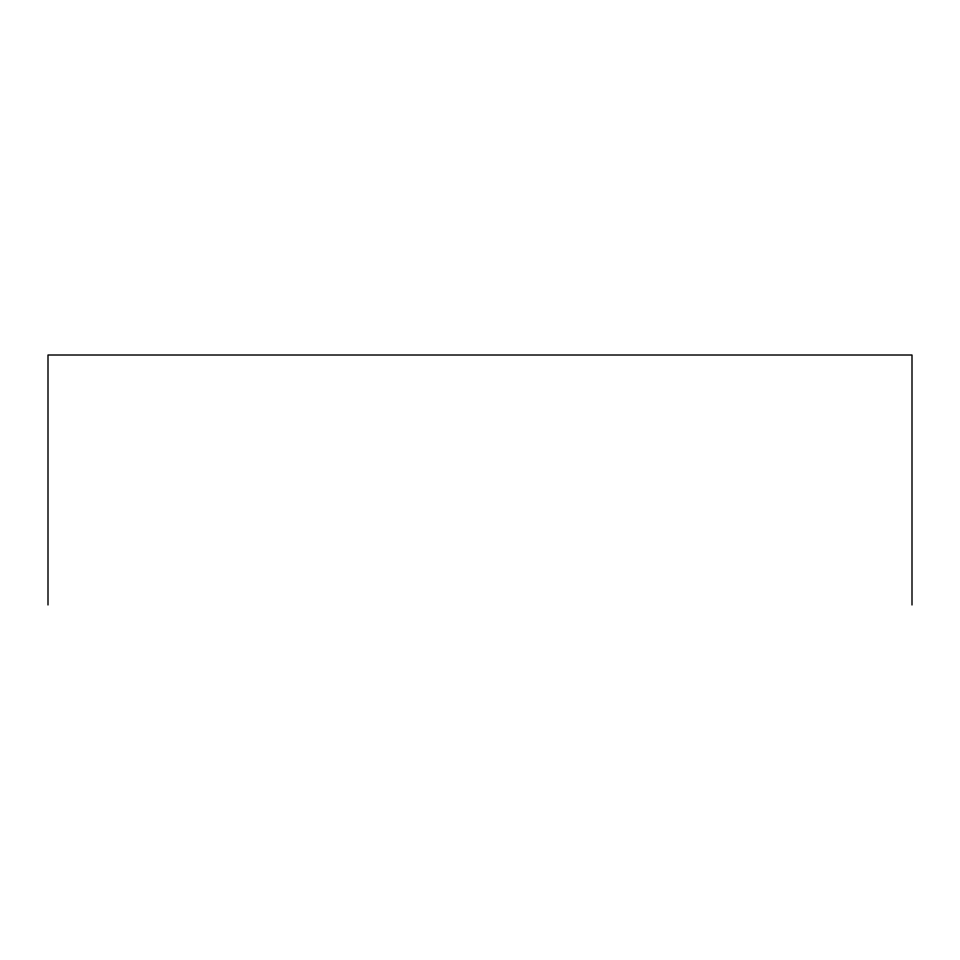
<?xml version="1.0" encoding="UTF-8"?>
<svg xmlns="http://www.w3.org/2000/svg" width="960" height="960" viewBox="0 0 960 960"><rect width="100%" height="100%" fill="white"/><g stroke="black" fill="none" stroke-linecap="round" stroke-linejoin="round"><path stroke-width="1.44" d="M912 604.992L912 355.008L48 355.008L48 604.992"/></g></svg>
